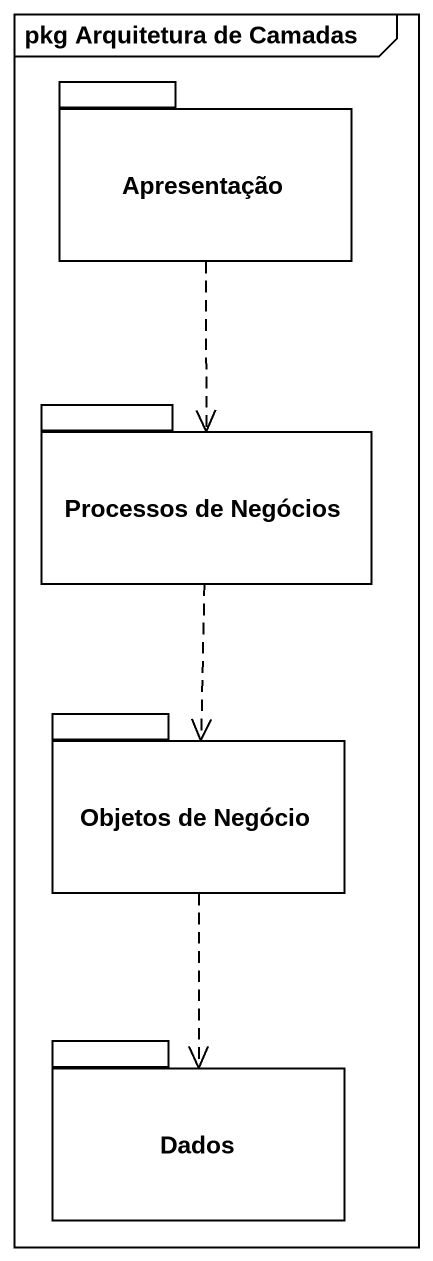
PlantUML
@startuml
mainframe pkg Arquitetura de Camadas
package Apresentação {
}
package "Processos de Negócios" as Processos_de_Negócios {
}
package "Objetos de Negócio" as Objetos_de_Negócio {
}
package Dados {
}
Apresentação ..> Processos_de_Negócios
Processos_de_Negócios ..> Objetos_de_Negócio
Objetos_de_Negócio ..> Dados
@enduml
